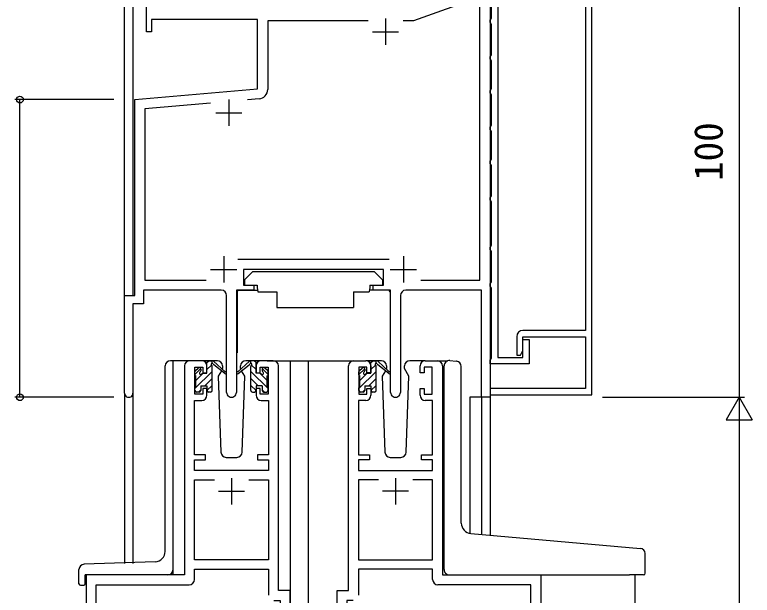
# Model space of a CAD drawing. Units: millimetres, scale not verified. Extents: x -793 to 793, y -564 to 564.
# Drawn here: x -538.8 to -397.6, y 244.9 to 356 of the extents above; entities that cross this region are included whole.
import ezdxf
from ezdxf.enums import TextEntityAlignment as Align

# ---------------------------------------------------------------- set-up
doc = ezdxf.new("R2010")
doc.units = ezdxf.units.MM
doc.header["$LTSCALE"] = 4
for name, color, linetype in [('0-2_YKK_11', 7, 'Continuous'), ('0-3_YKK_12', 2, 'Continuous'), ('0-4_YKK_13', 4, 'Continuous'), ('0-6_YKK_D', 6, 'Continuous')]:
    doc.layers.add(name, color=color, linetype=linetype)
doc.styles.add('ＭＳ ゴシック', font='')
doc.styles.get('ＭＳ ゴシック').set_extended_font_data('MS Gothic')

msp = doc.modelspace()

# ---------------------------------------------------------------- linework, layer by layer
at = {"layer": '0-2_YKK_11'}
for p, q in [((-467.786, 355.294), (-467.786, 350.294)), ((-470.286, 352.794), (-465.286, 352.794)), ((-497.786, 339.794), (-497.786, 334.794)), ((-491.999, 339.936), (-494.212, 339.742)), ((-500.286, 337.294), (-495.286, 337.294)), ((-498.786, 309.794), (-498.786, 304.794)), ((-464.386, 309.794), (-464.386, 304.794)), ((-496.093, 309.224), (-467.078, 309.224)), ((-501.286, 307.294), (-496.286, 307.294)), ((-466.886, 307.294), (-461.886, 307.294)), ((-461.035, 305.224), (-449.716, 305.224)), ((-498.236, 283.744), (-498.236, 302.294)), ((-464.936, 302.294), (-464.936, 283.744)), ((-502.986, 289.794), (-505.286, 289.794)), ((-489.286, 289.794), (-491.586, 289.794)), ((-473.886, 289.794), (-471.586, 289.794)), ((-460.186, 289.794), (-457.886, 289.794)), ((-488.286, 245.794), (-488.286, 288.794)), ((-474.886, 245.794), (-474.886, 288.794)), ((-497.286, 267.294), (-497.286, 262.294)), ((-493.999, 266.994), (-490.186, 266.994)), ((-469.172, 266.994), (-472.986, 266.994)), ((-465.886, 267.294), (-465.886, 262.294)), ((-499.786, 264.794), (-494.786, 264.794)), ((-463.386, 264.794), (-468.386, 264.794))]:
    msp.add_line(p, q, dxfattribs=at)
for points in [[(-447.786, 382.794), (-447.786, 282.794), (-449.416, 282.794), (-449.416, 303.294), (-463.936, 303.294)], [(-428.283, 283.294), (-428.283, 382.294)], [(-517.786, 283.609), (-517.786, 302.294), (-515.786, 302.294), (-515.786, 339.792), (-492.286, 341.848), (-492.286, 355.164), (-512.586, 355.164), (-512.586, 352.794), (-513.586, 352.794), (-513.586, 380.794)], [(-429.483, 381.094), (-429.483, 295.594), (-441.483, 295.594)], [(-447.483, 334.952), (-447.483, 340.636), (-447.603, 340.819), (-447.783, 341.094), (-447.783, 341.494), (-447.603, 341.769), (-447.483, 341.952), (-447.483, 347.136), (-447.603, 347.319), (-447.783, 347.594), (-447.783, 347.994), (-447.603, 348.269), (-447.483, 348.452), (-447.483, 354.136), (-447.603, 354.319), (-447.783, 354.594), (-447.783, 354.994), (-447.603, 355.269), (-447.483, 355.452), (-447.483, 377.136)], [(-446.283, 376.594), (-446.283, 290.394), (-441.483, 290.394), (-441.483, 293.894), (-440.283, 293.894), (-440.283, 289.194), (-447.783, 289.194), (-447.783, 289.894), (-447.603, 290.169), (-447.483, 290.352), (-447.483, 303.636), (-447.603, 303.819), (-447.783, 304.094), (-447.783, 304.494), (-447.603, 304.769), (-447.483, 304.952), (-447.483, 310.636), (-447.603, 310.819), (-447.783, 311.094), (-447.783, 311.494), (-447.603, 311.769), (-447.483, 311.952), (-447.483, 320.136), (-447.603, 320.319), (-447.783, 320.594), (-447.783, 320.994), (-447.603, 321.269), (-447.483, 321.452), (-447.483, 327.136), (-447.603, 327.319), (-447.783, 327.594), (-447.783, 327.994), (-447.603, 328.269), (-447.483, 328.452), (-447.483, 333.636), (-447.603, 333.819), (-447.783, 334.094), (-447.783, 334.494), (-447.603, 334.769), (-447.483, 334.952)], [(-461.035, 305.224), (-449.716, 305.224), (-449.716, 359.497), (-462.445, 354.864), (-464.435, 354.864)], [(-471.136, 354.864), (-490.356, 354.864), (-490.356, 341.729)], [(-501.281, 339.124), (-513.856, 338.023), (-513.856, 305.224), (-502.136, 305.224)], [(-466.836, 283.744), (-466.836, 303.294), (-470.186, 303.294), (-470.186, 304.294), (-468.186, 304.294), (-468.186, 307.294), (-494.986, 307.294), (-494.986, 304.294), (-492.986, 304.294), (-492.986, 303.294), (-496.336, 303.294), (-496.336, 283.744)], [(-499.236, 303.294), (-514.156, 303.294), (-514.156, 300.664), (-516.156, 300.664), (-516.156, 283.609)], [(-442.683, 294.394), (-442.683, 290.894), (-441.983, 290.894), (-441.483, 291.76), (-441.483, 294.394), (-429.483, 294.394), (-429.483, 284.494), (-447.783, 284.494), (-447.783, 283.294), (-428.283, 283.294)], [(-506.286, 288.794), (-506.286, 248.794), (-525.086, 248.794), (-525.086, 225.794), (-523.086, 225.794), (-523.086, 230.794), (-523.786, 230.794), (-523.786, 231.794), (-523.186, 233.443), (-523.186, 246.894), (-505.386, 246.894)], [(-501.986, 283.194), (-501.986, 284.494), (-502.786, 284.494), (-502.786, 283.394), (-504.286, 283.394), (-504.286, 288.594), (-502.786, 288.594), (-502.786, 287.494), (-501.986, 287.494), (-501.986, 288.794)], [(-492.586, 288.794), (-492.586, 287.494), (-491.786, 287.494), (-491.786, 288.594), (-490.286, 288.594), (-490.286, 283.394), (-491.786, 283.394), (-491.786, 284.494), (-492.586, 284.494), (-492.586, 283.194)], [(-470.586, 288.794), (-470.586, 287.494), (-471.386, 287.494), (-471.386, 288.594), (-472.886, 288.594), (-472.886, 283.394), (-471.386, 283.394), (-471.386, 284.494), (-470.586, 284.494), (-470.586, 283.194)], [(-461.186, 283.194), (-461.186, 284.494), (-460.386, 284.494), (-460.386, 283.394), (-458.886, 283.394), (-458.886, 288.594), (-460.386, 288.594), (-460.386, 287.494), (-461.186, 287.494), (-461.186, 288.794)], [(-456.886, 288.794), (-456.886, 248.794), (-438.086, 248.794), (-438.086, 225.794), (-440.086, 225.794), (-440.086, 230.794), (-439.386, 230.794), (-439.386, 231.794), (-439.986, 233.443), (-439.986, 246.894), (-457.786, 246.894)], [(-491.586, 282.194), (-490.186, 282.194), (-490.186, 271.794), (-492.286, 271.794), (-492.286, 270.794), (-490.186, 270.794), (-490.186, 268.794), (-504.386, 268.794), (-504.386, 270.794), (-502.286, 270.794), (-502.286, 271.794), (-504.386, 271.794), (-504.386, 282.194), (-502.986, 282.194)], [(-471.586, 282.194), (-472.986, 282.194), (-472.986, 271.794), (-470.886, 271.794), (-470.886, 270.794), (-472.986, 270.794), (-472.986, 268.794), (-458.786, 268.794), (-458.786, 270.794), (-460.886, 270.794), (-460.886, 271.794), (-458.786, 271.794), (-458.786, 282.194), (-460.186, 282.194)], [(-493.999, 266.994), (-490.186, 266.994), (-490.186, 251.694), (-504.386, 251.694), (-504.386, 266.994), (-500.572, 266.994)], [(-469.172, 266.994), (-472.986, 266.994), (-472.986, 251.694), (-458.786, 251.694), (-458.786, 266.994), (-462.599, 266.994)], [(-504.386, 247.894), (-504.386, 249.894), (-490.186, 249.894), (-490.186, 244.894)], [(-458.786, 247.894), (-458.786, 249.894), (-472.986, 249.894), (-472.986, 244.894)], [(-489.186, 243.894), (-487.986, 243.894), (-487.986, 233.443), (-487.386, 231.794), (-487.386, 230.794), (-488.086, 230.794), (-488.086, 225.794), (-486.086, 225.794), (-486.086, 245.794), (-488.286, 245.794)], [(-473.986, 243.894), (-475.186, 243.894), (-475.186, 233.443), (-475.786, 231.794), (-475.786, 230.794), (-475.086, 230.794), (-475.086, 225.794), (-477.086, 225.794), (-477.086, 245.794), (-474.886, 245.794)]]:
    msp.add_lwpolyline(points, dxfattribs=at)
for centre, radius, start, end in [((-492.156, 341.729), 1.8, 275, 0.00001), ((-499.236, 302.294), 1, 0.00001, 89.99999), ((-463.936, 302.294), 1, 90.00001, 179.99999), ((-441.483, 294.394), 1.2, 90.00001, 179.99999), ((-505.286, 288.794), 1, 90.00001, 179.99999), ((-502.986, 288.794), 1, 0.00001, 89.99999), ((-491.586, 288.794), 1, 90.00001, 179.99999), ((-489.286, 288.794), 1, 0.00001, 89.99999), ((-473.886, 288.794), 1, 90.00001, 179.99999), ((-471.586, 288.794), 1, 0.00001, 89.99999), ((-460.186, 288.794), 1, 90.00001, 179.99999), ((-457.886, 288.794), 1, 0.00001, 89.99999), ((-516.971, 283.609), 0.815, 179.99999, 0.00001), ((-502.986, 283.194), 1, 270.00001, 359.99999), ((-497.286, 283.744), 0.95, 179.99999, 0.00001), ((-491.586, 283.194), 1, 180.00001, 269.99999), ((-471.586, 283.194), 1, 270.00001, 359.99999), ((-465.886, 283.744), 0.95, 179.99999, 0.00001), ((-460.186, 283.194), 1, 180.00001, 269.99999), ((-505.386, 247.894), 1, 270.00001, 359.99999), ((-457.786, 247.894), 1, 180.00001, 269.99999)]:
    msp.add_arc(centre, radius, start, end, dxfattribs=at)
at = {"layer": '0-3_YKK_12'}
for p, q in [((-517.786, 301.994), (-517.786, 457.794)), ((-516.156, 457.794), (-516.156, 302.294)), ((-508.486, 248.794), (-508.486, 289.794)), ((-505.286, 289.794), (-508.486, 289.794)), ((-490.436, 289.794), (-482.586, 289.794)), ((-486.086, 289.794), (-486.086, 207.794)), ((-483.086, 289.794), (-473.886, 289.794)), ((-482.586, 289.794), (-482.586, 207.794)), ((-457.886, 289.794), (-455.842, 289.794)), ((-517.786, 283.609), (-517.786, 250.982)), ((-516.156, 283.609), (-516.156, 250.982)), ((-451.686, 282.794), (-451.686, 256.747)), ((-447.786, 282.794), (-451.686, 282.794)), ((-449.416, 282.794), (-449.416, 256.535)), ((-447.786, 282.794), (-447.786, 256.392)), ((-525.086, 248.794), (-525.086, 207.794)), ((-521.986, 248.794), (-524.486, 248.794)), ((-420.086, 248.794), (-420.086, 207.794))]:
    msp.add_line(p, q, dxfattribs=at)
at = {"layer": '0-4_YKK_13'}
for p, q in [((-493.183, 306.894), (-494.783, 305.294)), ((-493.183, 306.894), (-469.983, 306.894)), ((-469.983, 306.894), (-468.383, 305.294)), ((-494.783, 305.294), (-494.783, 304.294)), ((-468.383, 305.294), (-468.383, 304.294)), ((-494.783, 304.294), (-492.383, 304.294)), ((-470.783, 304.294), (-468.383, 304.294)), ((-496.233, 302.994), (-496.233, 291.294)), ((-495.933, 303.294), (-492.295, 303.294)), ((-492.242, 302.994), (-488.583, 302.994)), ((-473.924, 302.994), (-470.924, 302.994)), ((-473.924, 302.994), (-473.924, 299.994)), ((-467.238, 303.293), (-470.876, 303.293)), ((-466.938, 302.993), (-466.939, 291.294)), ((-508.486, 289.794), (-508.986, 289.794)), ((-508.486, 249.794), (-508.486, 289.794)), ((-499.999, 289.794), (-502.986, 289.794)), ((-501.986, 289.455), (-501.647, 289.794)), ((-501.686, 289.794), (-500.895, 289.794)), ((-500.986, 289.294), (-500.986, 289.794)), ((-500.702, 289.724), (-498.519, 287.676)), ((-493.87, 289.724), (-496.052, 287.676)), ((-491.586, 289.794), (-494.572, 289.794)), ((-492.886, 289.794), (-493.677, 289.794)), ((-493.586, 289.294), (-493.586, 289.794)), ((-492.586, 289.455), (-492.925, 289.794)), ((-468.599, 289.794), (-471.586, 289.794)), ((-470.586, 289.455), (-470.247, 289.794)), ((-470.286, 289.794), (-469.495, 289.794)), ((-469.586, 289.294), (-469.586, 289.794)), ((-469.302, 289.724), (-467.119, 287.676)), ((-460.186, 289.794), (-463.172, 289.794)), ((-455.498, 289.824), (-454.286, 289.717)), ((-454.198, 289.71), (-454.286, 289.717)), ((-509.986, 253.302), (-509.986, 288.794)), ((-504.286, 287.155), (-503.191, 288.25)), ((-504.198, 287.906), (-503.698, 288.406)), ((-503.186, 288.194), (-503.186, 287.855)), ((-501.986, 288.108), (-501.134, 288.96)), ((-500.986, 284.094), (-500.986, 288.694)), ((-498.552, 287.331), (-500.692, 289.028)), ((-496.02, 287.331), (-493.88, 289.028)), ((-495.521, 288.174), (-495.59, 288.294)), ((-493.586, 284.094), (-493.586, 288.694)), ((-492.586, 288.108), (-493.438, 288.96)), ((-491.386, 288.194), (-491.386, 287.855)), ((-490.286, 287.155), (-491.381, 288.25)), ((-490.374, 287.906), (-490.874, 288.406)), ((-472.886, 287.155), (-471.791, 288.25)), ((-472.798, 287.906), (-472.298, 288.406)), ((-471.786, 288.194), (-471.786, 287.855)), ((-470.586, 288.108), (-469.734, 288.96)), ((-469.586, 284.094), (-469.586, 288.694)), ((-467.152, 287.331), (-469.292, 289.028)), ((-463.343, 286.827), (-464.19, 288.294)), ((-456.586, 257.162), (-456.586, 288.827)), ((-453.286, 258.706), (-453.286, 288.714)), ((-504.286, 284.461), (-500.986, 287.761)), ((-504.286, 287.094), (-504.286, 287.694)), ((-504.086, 286.008), (-502.7, 287.394)), ((-504.086, 284.794), (-504.086, 286.894)), ((-499.228, 287.867), (-499.828, 286.827)), ((-499.828, 286.827), (-499.319, 272.259)), ((-494.743, 286.827), (-495.344, 287.867)), ((-495.252, 272.259), (-494.743, 286.827)), ((-490.286, 284.461), (-493.586, 287.761)), ((-490.486, 286.008), (-491.872, 287.394)), ((-490.486, 284.794), (-490.486, 286.894)), ((-490.286, 287.094), (-490.286, 287.694)), ((-472.886, 284.461), (-469.586, 287.761)), ((-472.886, 287.094), (-472.886, 287.694)), ((-472.686, 286.008), (-471.3, 287.394)), ((-472.686, 284.794), (-472.686, 286.894)), ((-467.828, 287.867), (-468.428, 286.827)), ((-468.428, 286.827), (-467.919, 272.259)), ((-463.852, 272.259), (-463.343, 286.827)), ((-502.406, 284.994), (-500.986, 286.414)), ((-492.166, 284.994), (-493.586, 286.414)), ((-471.006, 284.994), (-469.586, 286.414)), ((-504.286, 284.094), (-504.286, 284.594)), ((-503.606, 283.794), (-503.186, 284.214)), ((-503.186, 284.994), (-503.186, 284.094)), ((-503.186, 284.994), (-501.986, 284.994)), ((-501.986, 284.994), (-501.986, 284.094)), ((-501.984, 284.068), (-500.986, 285.067)), ((-492.587, 284.068), (-493.586, 285.067)), ((-491.386, 284.994), (-492.586, 284.994)), ((-492.586, 284.994), (-492.586, 284.094)), ((-491.386, 284.994), (-491.386, 284.094)), ((-490.966, 283.794), (-491.386, 284.214)), ((-490.286, 284.094), (-490.286, 284.594)), ((-472.886, 284.094), (-472.886, 284.594)), ((-472.206, 283.794), (-471.786, 284.214)), ((-471.786, 284.994), (-471.786, 284.094)), ((-471.786, 284.994), (-470.586, 284.994)), ((-470.586, 284.994), (-470.586, 284.094)), ((-470.584, 284.068), (-469.586, 285.067)), ((-503.486, 283.794), (-503.986, 283.794)), ((-501.286, 283.794), (-501.686, 283.794)), ((-493.286, 283.794), (-492.886, 283.794)), ((-491.086, 283.794), (-490.586, 283.794)), ((-472.086, 283.794), (-472.586, 283.794)), ((-469.886, 283.794), (-470.286, 283.794)), ((-498.32, 271.294), (-496.251, 271.294)), ((-466.92, 271.294), (-464.851, 271.294)), ((-456.586, 249.794), (-456.586, 257.162)), ((-451.46, 256.714), (-418.998, 253.874)), ((-418.086, 249.094), (-418.086, 252.878)), ((-511.916, 251.303), (-525.52, 250.828)), ((-526.486, 247.094), (-526.486, 249.828)), ((-525.286, 247.094), (-525.286, 248.794)), ((-509.486, 248.794), (-525.286, 248.794)), ((-455.586, 248.794), (-421.086, 248.794)), ((-418.386, 248.794), (-421.086, 248.794)), ((-526.186, 246.794), (-525.586, 246.794))]:
    msp.add_line(p, q, dxfattribs=at)
for points in [[(-492.383, 304.294), (-492.383, 303.794), (-492.242, 302.994)], [(-470.783, 304.294), (-470.783, 303.794), (-470.924, 302.994)], [(-488.583, 302.994), (-488.583, 299.994), (-473.924, 299.994)], [(-502.725, 287.394), (-501.986, 287.394), (-501.986, 289.494)], [(-491.847, 287.394), (-492.586, 287.394), (-492.586, 289.494)], [(-471.325, 287.394), (-470.586, 287.394), (-470.586, 289.494)], [(-498.999, 288.829), (-498.981, 288.294), (-499.05, 288.174)], [(-495.521, 288.175), (-495.59, 288.294), (-495.572, 288.829)], [(-467.599, 288.829), (-467.581, 288.294), (-467.65, 288.174)], [(-464.121, 288.175), (-464.19, 288.294), (-464.172, 288.829)]]:
    msp.add_lwpolyline(points, dxfattribs=at)
for centre, radius, start, end in [((-495.933, 302.994), 0.3, 90, 180), ((-467.238, 302.993), 0.3, 359.99647, 89.99647), ((-508.986, 288.794), 1, 90, 180), ((-501.686, 289.494), 0.3, 90, 180), ((-500.895, 289.494), 0.3, 49.89741, 90), ((-499.999, 288.794), 1, 2, 90), ((-494.572, 288.794), 1, 90, 178), ((-493.677, 289.494), 0.3, 90, 130.10259), ((-492.886, 289.494), 0.3, 0, 90), ((-470.286, 289.494), 0.3, 90, 180), ((-469.495, 289.494), 0.3, 49.89741, 90), ((-468.599, 288.794), 1, 2, 90), ((-463.172, 288.794), 1, 90, 178), ((-455.586, 288.827), 1, 85, 180), ((-454.286, 288.714), 1, 0, 85), ((-503.486, 288.194), 0.3, 0, 135), ((-500.986, 289.094), 0.2, 20.88332, 233.1301), ((-501.286, 288.694), 0.3, 0, 53.1301), ((-500.518, 289.272), 0.3, 200.88332, 234.62002), ((-494.053, 289.272), 0.3, 305.37998, 339.11668), ((-493.586, 289.094), 0.2, 306.8699, 159.11668), ((-493.286, 288.694), 0.3, 126.8699, 180), ((-491.086, 288.194), 0.3, 45, 180), ((-472.086, 288.194), 0.3, 0, 135), ((-469.586, 289.094), 0.2, 20.88332, 233.1301), ((-469.886, 288.694), 0.3, 0, 53.1301), ((-469.118, 289.272), 0.3, 200.88332, 234.62002), ((-503.986, 287.694), 0.3, 135, 180), ((-504.086, 287.094), 0.2, 180, 270), ((-503.186, 287.394), 0.25, 123.05573, 326.94427), ((-503.486, 287.855), 0.3, 303.05573, 0), ((-502.725, 287.094), 0.3, 90, 146.94427), ((-498.436, 287.494), 0.2, 234.62002, 114.62002), ((-496.136, 287.494), 0.2, 65.37998, 305.37998), ((-491.847, 287.094), 0.3, 33.05573, 90), ((-491.386, 287.394), 0.25, 213.05573, 56.94427), ((-491.086, 287.855), 0.3, 180, 236.94427), ((-490.486, 287.094), 0.2, 270, 0), ((-490.586, 287.694), 0.3, 0, 45), ((-472.586, 287.694), 0.3, 135, 180), ((-472.686, 287.094), 0.2, 180, 270), ((-471.786, 287.394), 0.25, 123.05573, 326.94427), ((-472.086, 287.855), 0.3, 303.05573, 0), ((-471.325, 287.094), 0.3, 90, 146.94427), ((-467.036, 287.494), 0.2, 234.62002, 114.62002), ((-504.086, 284.594), 0.2, 90, 180), ((-503.986, 284.094), 0.3, 180, 270), ((-503.486, 284.094), 0.3, 270, 0), ((-501.686, 284.094), 0.3, 180, 270), ((-501.286, 284.094), 0.3, 270, 0), ((-493.286, 284.094), 0.3, 180, 270), ((-492.886, 284.094), 0.3, 270, 0), ((-491.086, 284.094), 0.3, 180, 270), ((-490.586, 284.094), 0.3, 270, 0), ((-490.486, 284.594), 0.2, 0, 90), ((-472.686, 284.594), 0.2, 90, 180), ((-472.586, 284.094), 0.3, 180, 270), ((-472.086, 284.094), 0.3, 270, 0), ((-470.286, 284.094), 0.3, 180, 270), ((-469.886, 284.094), 0.3, 270, 0), ((-498.32, 272.294), 1, 182, 270), ((-496.251, 272.294), 1, 270, 358), ((-466.92, 272.294), 1, 182, 270), ((-464.851, 272.294), 1, 270, 358), ((-451.286, 258.706), 2, 180, 265), ((-511.986, 253.302), 2, 272, 0), ((-419.086, 252.878), 1, 0, 85), ((-525.486, 249.828), 1, 92, 180), ((-509.486, 249.794), 1, 270, 0), ((-455.586, 249.794), 1, 180, 224.427), ((-455.586, 249.794), 1, 224.427, 270), ((-418.386, 249.094), 0.3, 270, 0), ((-526.186, 247.094), 0.3, 180, 270), ((-525.586, 247.094), 0.3, 270, 0)]:
    msp.add_arc(centre, radius, start, end, dxfattribs=at)
at = {"layer": '0-6_YKK_D'}
for p, q in [((-400.086, 382.794), (-400.086, 282.794)), ((-519.786, 339.792), (-538.786, 339.792)), ((-537.786, 282.794), (-537.786, 339.792)), ((-519.786, 282.794), (-538.786, 282.794)), ((-426.283, 282.794), (-399.086, 282.794)), ((-426.283, 282.794), (-399.086, 282.794)), ((-400.086, 282.794), (-402.586, 278.464)), ((-400.086, 282.794), (-397.586, 278.464)), ((-400.086, 282.794), (-400.086, 274.134)), ((-402.586, 278.464), (-397.586, 278.464)), ((-400.086, 277.794), (-400.086, 207.794))]:
    msp.add_line(p, q, dxfattribs=at)
for centre in [(-537.786, 339.792), (-537.786, 282.794)]:
    msp.add_circle(centre, 0.637, dxfattribs=at)

# ---------------------------------------------------------------- texts
at = {"layer": '0-6_YKK_D', "style": 'ＭＳ ゴシック'}
msp.add_text('100', height=5.499, rotation=90, dxfattribs=at).set_placement((-401.586, 324.229), align=Align.BOTTOM_LEFT)

doc.saveas('drawing.dxf')
